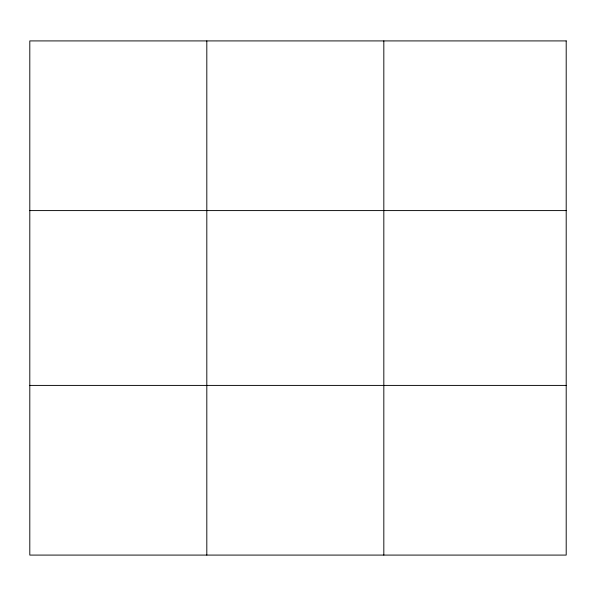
<?xml version="1.0" encoding="UTF-8"?>
<svg xmlns="http://www.w3.org/2000/svg" width="596" height="596" viewBox="0 0 596 596"><rect width="100%" height="100%" fill="white"/><g stroke="black" fill="none" stroke-linecap="round" stroke-linejoin="round"><path stroke-width="0.89" d="M206.812 555.085L206.812 40.915M383.824 555.085L383.824 40.915M29.8 210.589L566.2 210.589M29.8 385.411L566.2 385.411M566.2 40.915L566.2 555.085L29.8 555.085L29.8 40.915L566.2 40.915"/></g></svg>
